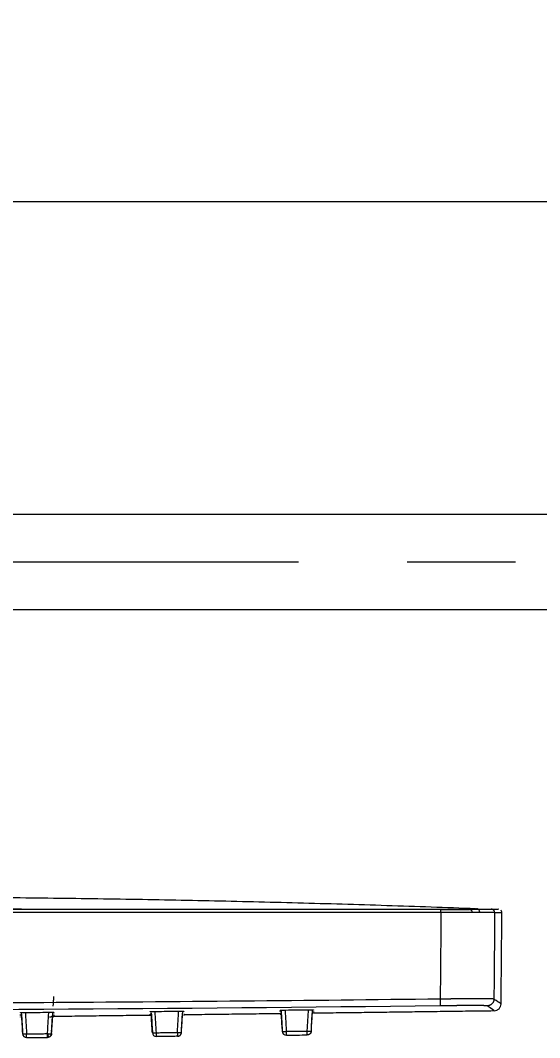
# Model space of a CAD drawing. Extents: x 8896 to 12055, y -91 to 2224.
# Drawn here: x 10543 to 10619, y 1277.9 to 1426.9 of the extents above; entities that cross this region are included whole.
import ezdxf

# ---------------------------------------------------------------- set-up
doc = ezdxf.new("R2010")
doc.units = 0
doc.header["$LTSCALE"] = 10
doc.header["$MEASUREMENT"] = 0
doc.header["$PDMODE"] = 3
doc.header["$PDSIZE"] = -10
doc.linetypes.add('CENTER2', pattern=[28.575, 19.05, -3.175, 3.175, -3.175])
doc.layers.get('0').update_dxf_attribs({"linetype": 'CONTINUOUS'})
doc.layers.get('DEFPOINTS').update_dxf_attribs({"linetype": 'CONTINUOUS'})
doc.layers.add('1', color=7, linetype='CONTINUOUS')
doc.layers.add('Cneter', color=1, linetype='CENTER2', lineweight=13)
doc.styles.add('Daelim Dimension', font='')
doc.styles.get('Daelim Dimension').set_extended_font_data('나눔고딕')
doc.dimstyles.new('DEFAULT', dxfattribs={"dimscale": 2, "dimtxt": 2, "dimasz": 2, "dimexe": 0, "dimexo": 2, "dimgap": 1, "dimtad": 1, "dimdec": 1, "dimzin": 9, "dimdsep": 46, "dimtxsty": 'Daelim Dimension', "dimcen": 0.5, "dimclrd": 5, "dimclre": 5, "dimclrt": 256, "dimadec": 1, "dimazin": 0, "dimtfac": 1, "dimtdec": 1, "dimtix": 1, "dimtmove": 0, "dimatfit": 3, "dimfxl": 1, "dimtolj": 1, "dimtzin": 1, "dimlwd": 9, "dimlwe": 9, "dimarcsym": 0})

# ---------------------------------------------------------------- blocks, each defined once
blk = doc.blocks.new('*D22')
at = {"color": 5, "lineweight": 9, "ltscale": 0.5, "transparency": 16777216}
for p, q in [((10488.45, 1351.57), (10488.45, 1402.34)), ((10834.93, 1306.57), (10834.93, 1402.34)), ((10496.45, 1400.34), (10826.93, 1400.34))]:
    blk.add_line(p, q, dxfattribs=at)
at = {"color": 5, "ltscale": 0.5, "transparency": 16777216}
for points in [[(10496.45, 1401.67), (10496.45, 1399.01), (10488.45, 1400.34)], [(10826.93, 1401.67), (10826.93, 1399.01), (10834.93, 1400.34)]]:
    blk.add_solid(points, dxfattribs=at)
at = {"layer": 'DEFPOINTS', "color": 0, "ltscale": 0.5, "transparency": 16777216}
for p in [(10834.93, 1400.34), (10488.45, 1347.57), (10834.93, 1302.57)]:
    blk.add_point(p, dxfattribs=at)
at = {"color": 7, "ltscale": 0.5, "transparency": 16777216, "insert": (10661.69, 1413.74), "char_height": 20, "attachment_point": 5, "style": 'Daelim Dimension'}
blk.add_mtext('\\A1;346.5', dxfattribs=at)

msp = doc.modelspace()

# ---------------------------------------------------------------- linework, layer by layer
at = {"layer": '1', "color": 7, "linetype": 'Continuous', "lineweight": 18}
for p, q in [((10465.93, 1354.57), (10789.93, 1354.57)), ((10789.93, 1340.57), (10465.93, 1340.57)), ((10612.39, 1296.22), (10613.45, 1296.22)), ((10562.01, 1281.11), (10562, 1281.11))]:
    msp.add_line(p, q, dxfattribs=at)
at = {"layer": '1', "color": 7, "linetype": 'Continuous', "lineweight": 13}
msp.add_line((10604.54, 1296.22), (10488.45, 1296.22), dxfattribs=at)
at = {"layer": '1', "color": 7, "linetype": 'Continuous', "lineweight": 18}
msp.add_arc((10562.91, 1278.67), 0.6, 183.497, 270.5556, dxfattribs=at)
for centre, major_axis, ratio, start_param, end_param in [((10543.91, 1278.51), (0.6, 0), 0.999906, 3.202786, 4.719591), ((10546.98, 1278.54), (-0.6, 0), 0.999996, 2.477759, 3.08051), ((10581.91, 1278.87), (0.6, 0), 0.999927, 3.202897, 4.724482)]:
    msp.add_ellipse(centre, major_axis=major_axis, ratio=ratio, start_param=start_param, end_param=end_param, dxfattribs=at)
at = {"layer": '1', "color": 7, "linetype": 'Continuous', "lineweight": 13}
for centre, major_axis, ratio, start_param, end_param in [((10543.91, 1278.51), (0.004, -0.6), 0.000002, 6.269689, 7.792894), ((10562.91, 1278.67), (0.006, -0.6), 0.000003, 6.270396, 7.79289), ((10581.91, 1278.87), (0.007, -0.6), 0.000003, 6.2713, 7.792885)]:
    msp.add_ellipse(centre, major_axis=major_axis, ratio=ratio, start_param=start_param, end_param=end_param, dxfattribs=at)
at = {"layer": '1', "color": 7, "linetype": 'Continuous', "lineweight": 18}
for points, degree in [([(10609.6, 1296.78), (10557.61, 1298.71), (10505.6, 1298.46)], 2), ([(10372.37, 1296.72), (10488.45, 1296.72), (10604.53, 1296.72)], 2), ([(10611.89, 1296.72), (10613.14, 1296.72), (10612.91, 1296.72)], 2), ([(10612.39, 1296.22), (10612.38, 1295.02), (10612.37, 1293.82), (10612.36, 1292.62)], 3), ([(10613.3, 1296.57), (10613.29, 1296.58)], 1), ([(10613.3, 1296.58), (10613.29, 1296.58)], 1), ([(10613.33, 1282.77), (10613.45, 1296.22)], 1), ([(10604.39, 1282.56), (10527.08, 1281.62), (10449.78, 1281.62), (10372.48, 1282.56)], 3), ([(10547.81, 1282.5), (10547.84, 1282.98), (10547.87, 1283.47), (10547.9, 1283.95)], 3), ([(10547.82, 1282.54), (10547.84, 1282.97), (10547.87, 1283.4), (10547.9, 1283.82)], 3), ([(10612.34, 1281.85), (10612.34, 1281.85), (10611.99, 1282.09), (10611.3, 1282.56)], 3), ([(10543, 1281.53), (10543, 1281.55), (10543, 1281.56), (10543, 1281.58)], 3), ([(10543, 1281.3), (10543, 1281.32), (10543, 1281.33), (10543, 1281.34)], 3), ([(10543, 1281.12), (10543, 1281.13), (10543, 1281.14), (10543, 1281.15)], 3), ([(10543.12, 1281.59), (10543.18, 1280.55), (10543.25, 1279.51), (10543.31, 1278.47)], 3), ([(10543.14, 1281.3), (10543.2, 1280.36), (10543.26, 1279.42), (10543.31, 1278.48)], 3), ([(10543.15, 1281.3), (10543.2, 1280.38), (10543.26, 1279.47), (10543.31, 1278.55)], 3), ([(10543.8, 1281.6), (10544.91, 1281.6), (10546.01, 1281.61), (10547.12, 1281.62)], 3), ([(10547.57, 1278.49), (10547.63, 1279.54), (10547.7, 1280.58), (10547.76, 1281.62)], 3), ([(10547.57, 1278.58), (10547.63, 1279.51), (10547.69, 1280.43), (10547.74, 1281.36)], 3), ([(10547.57, 1278.51), (10547.63, 1279.46), (10547.69, 1280.41), (10547.75, 1281.36)], 3), ([(10547.9, 1281.61), (10547.9, 1281.6), (10547.9, 1281.58), (10547.9, 1281.57)], 3), ([(10547.9, 1281.38), (10547.9, 1281.37), (10547.9, 1281.35), (10547.9, 1281.34)], 3), ([(10547.9, 1281.04), (10562, 1281.22)], 1), ([(10547.9, 1281.19), (10547.9, 1281.18), (10547.9, 1281.17), (10547.9, 1281.17)], 3), ([(10562, 1281.69), (10562, 1281.7), (10562, 1281.72), (10562, 1281.73)], 3), ([(10562, 1281.47), (10562, 1281.48), (10562, 1281.49), (10562, 1281.5)], 3), ([(10562, 1281.3), (10562, 1281.31), (10562, 1281.32), (10562, 1281.33)], 3), ([(10562, 1281.18), (10562, 1281.19), (10562, 1281.19), (10562, 1281.2)], 3), ([(10562, 1281.11), (10562, 1281.11), (10562, 1281.12), (10562, 1281.12)], 3), ([(10562, 1281.09), (10562, 1281.09), (10562, 1281.09), (10562, 1281.09)], 3), ([(10562, 1281.09), (10562, 1281.09), (10562, 1281.09), (10562.01, 1281.09)], 3), ([(10562.31, 1278.63), (10562.13, 1281.53)], 1), ([(10562.14, 1281.54), (10562.2, 1280.58), (10562.26, 1279.62), (10562.31, 1278.67)], 3), ([(10562.15, 1281.47), (10562.2, 1280.56), (10562.26, 1279.65), (10562.31, 1278.74)], 3), ([(10562.17, 1281.3), (10562.22, 1280.49), (10562.26, 1279.67), (10562.31, 1278.86)], 3), ([(10562.31, 1279.03), (10562.18, 1281.3)], 1), ([(10562.8, 1281.75), (10563.91, 1281.76), (10565.01, 1281.77), (10566.12, 1281.78)], 3), ([(10566.57, 1278.7), (10566.64, 1279.71), (10566.7, 1280.72), (10566.76, 1281.73)], 3), ([(10566.57, 1278.66), (10566.63, 1279.68), (10566.69, 1280.71), (10566.76, 1281.73)], 3), ([(10566.57, 1278.77), (10566.63, 1279.63), (10566.68, 1280.49), (10566.73, 1281.35)], 3), ([(10566.57, 1278.89), (10566.62, 1279.67), (10566.67, 1280.45), (10566.72, 1281.23)], 3), ([(10566.57, 1279.06), (10566.62, 1279.78), (10566.66, 1280.51), (10566.71, 1281.23)], 3), ([(10566.9, 1281.78), (10566.9, 1281.77), (10566.9, 1281.75), (10566.9, 1281.74)], 3), ([(10566.9, 1281.56), (10566.9, 1281.54), (10566.9, 1281.53), (10566.9, 1281.52)], 3), ([(10566.9, 1281.28), (10581, 1281.46)], 1), ([(10566.9, 1281.38), (10566.9, 1281.37), (10566.9, 1281.36), (10566.9, 1281.35)], 3), ([(10566.9, 1281.25), (10566.9, 1281.25), (10566.9, 1281.24), (10566.9, 1281.24)], 3), ([(10566.9, 1281.18), (10566.9, 1281.17), (10566.9, 1281.17), (10566.9, 1281.17)], 3), ([(10566.9, 1281.15), (10566.9, 1281.15), (10566.9, 1281.15), (10566.9, 1281.15)], 3), ([(10581, 1281.89), (10581, 1281.9), (10581, 1281.92), (10581, 1281.93)], 3), ([(10581, 1281.69), (10581, 1281.7), (10581, 1281.71), (10581, 1281.72)], 3), ([(10581, 1281.53), (10581, 1281.54), (10581, 1281.54), (10581, 1281.55)], 3), ([(10581, 1281.42), (10581, 1281.42), (10581, 1281.43), (10581, 1281.43)], 3), ([(10581, 1281.35), (10581, 1281.35), (10581, 1281.36), (10581, 1281.36)], 3), ([(10581, 1281.33), (10581, 1281.33), (10581, 1281.33), (10581, 1281.33)], 3), ([(10581.12, 1281.91), (10581.18, 1280.89), (10581.25, 1279.86), (10581.31, 1278.83)], 3), ([(10581.14, 1281.78), (10581.2, 1280.85), (10581.26, 1279.91), (10581.31, 1278.98)], 3), ([(10581.14, 1281.78), (10581.2, 1280.82), (10581.26, 1279.87), (10581.31, 1278.91)], 3), ([(10581.16, 1281.55), (10581.21, 1280.73), (10581.26, 1279.91), (10581.31, 1279.09)], 3), ([(10581.31, 1279.25), (10581.17, 1281.55)], 1), ([(10581.8, 1281.95), (10582.91, 1281.96), (10584.01, 1281.98), (10585.12, 1281.99)], 3), ([(10585.57, 1278.87), (10585.63, 1279.9), (10585.7, 1280.94), (10585.76, 1281.97)], 3), ([(10585.57, 1278.96), (10585.63, 1279.92), (10585.69, 1280.88), (10585.75, 1281.84)], 3), ([(10585.57, 1279.29), (10585.62, 1280.06), (10585.67, 1280.84), (10585.72, 1281.61)], 3), ([(10585.57, 1279.02), (10585.63, 1279.88), (10585.68, 1280.73), (10585.73, 1281.59)], 3), ([(10585.57, 1279.13), (10585.62, 1279.95), (10585.67, 1280.77), (10585.72, 1281.59)], 3), ([(10585.9, 1281.99), (10585.9, 1281.98), (10585.9, 1281.96), (10585.9, 1281.95)], 3), ([(10585.9, 1281.52), (10612.23, 1281.86)], 1), ([(10585.9, 1281.78), (10585.9, 1281.77), (10585.9, 1281.76), (10585.9, 1281.75)], 3), ([(10585.9, 1281.62), (10585.9, 1281.61), (10585.9, 1281.6), (10585.9, 1281.6)], 3), ([(10585.9, 1281.5), (10585.9, 1281.5), (10585.9, 1281.49), (10585.9, 1281.49)], 3), ([(10585.9, 1281.43), (10585.9, 1281.43), (10585.9, 1281.43), (10585.9, 1281.42)], 3), ([(10585.9, 1281.4), (10585.9, 1281.4), (10585.9, 1281.4), (10585.9, 1281.4)], 3), ([(10543, 1281), (10543, 1281), (10543, 1281.01), (10543, 1281.02)], 3), ([(10543, 1280.92), (10543, 1280.93), (10543, 1280.93), (10543, 1280.93)], 3), ([(10543, 1280.9), (10543, 1280.9), (10543, 1280.9), (10543, 1280.9)], 3), ([(10543.17, 1281.01), (10543.22, 1280.24), (10543.27, 1279.46), (10543.31, 1278.68)], 3), ([(10543.18, 1281.01), (10543.23, 1280.29), (10543.27, 1279.58), (10543.31, 1278.86)], 3), ([(10547.57, 1278.88), (10547.62, 1279.61), (10547.66, 1280.33), (10547.71, 1281.06)], 3), ([(10547.57, 1278.7), (10547.62, 1279.49), (10547.67, 1280.27), (10547.72, 1281.06)], 3), ([(10547.9, 1281.06), (10547.9, 1281.05), (10547.9, 1281.05), (10547.9, 1281.04)], 3), ([(10547.9, 1280.98), (10547.9, 1280.97), (10547.9, 1280.97), (10547.9, 1280.97)], 3), ([(10547.9, 1280.95), (10547.9, 1280.95), (10547.9, 1280.95), (10547.9, 1280.95)], 3), ([(10565.98, 1278.1), (10562.91, 1278.07)], 1), ([(10581.92, 1278.27), (10582.94, 1278.28), (10583.96, 1278.29), (10584.98, 1278.31)], 3), ([(10543.91, 1277.91), (10544.93, 1277.92), (10545.95, 1277.92), (10546.98, 1277.93)], 3), ([(10543.92, 1277.92), (10544.49, 1277.92), (10545.06, 1277.93), (10545.63, 1277.93)], 3)]:
    msp.add_open_spline(points, degree=degree, dxfattribs=at)
for points, degree, knots in [([(10433.74, 1296.77), (10433.77, 1296.77), (10434.26, 1296.77), (10435.2, 1296.77), (10436.58, 1296.77), (10437.95, 1296.77), (10439.33, 1296.77), (10440.71, 1296.77), (10442.09, 1296.78), (10443.47, 1296.78), (10444.85, 1296.78), (10446.24, 1296.78), (10447.62, 1296.78), (10449.01, 1296.78), (10450.4, 1296.78), (10451.79, 1296.78), (10453.18, 1296.78), (10454.57, 1296.78), (10455.97, 1296.78), (10457.37, 1296.78), (10458.76, 1296.79), (10460.16, 1296.79), (10461.56, 1296.79), (10462.96, 1296.79), (10464.37, 1296.79), (10465.77, 1296.79), (10467.18, 1296.79), (10468.59, 1296.79), (10470, 1296.79), (10471.41, 1296.79), (10472.82, 1296.79), (10474.23, 1296.79), (10475.65, 1296.79), (10477.06, 1296.79), (10478.48, 1296.79), (10479.9, 1296.79), (10481.32, 1296.79), (10482.75, 1296.79), (10484.17, 1296.79), (10485.59, 1296.79), (10487.02, 1296.79), (10488.85, 1296.79), (10491.09, 1296.79), (10493.72, 1296.79), (10496.35, 1296.79), (10498.97, 1296.79), (10501.59, 1296.79), (10504.2, 1296.79), (10506.81, 1296.79), (10509.42, 1296.79), (10512.01, 1296.79), (10514.61, 1296.79), (10517.2, 1296.79), (10519.78, 1296.78), (10522.36, 1296.78), (10524.93, 1296.78), (10527.5, 1296.78), (10530.06, 1296.78), (10532.62, 1296.78), (10535.17, 1296.78), (10537.72, 1296.77), (10540.26, 1296.77), (10542.08, 1296.77), (10543.04, 1296.77), (10543.16, 1296.77)], 3, [0, 0, 0, 0, 0.000811, 0.013356, 0.025915, 0.038487, 0.051072, 0.063671, 0.076283, 0.088908, 0.101547, 0.114199, 0.126865, 0.139544, 0.152237, 0.164943, 0.177662, 0.190395, 0.203141, 0.2159, 0.228673, 0.24146, 0.254259, 0.267072, 0.279899, 0.292739, 0.305592, 0.318459, 0.331339, 0.344232, 0.357139, 0.37006, 0.382993, 0.395941, 0.408901, 0.421875, 0.434862, 0.447863, 0.460877, 0.473905, 0.486946, 0.5, 0.524115, 0.548185, 0.572208, 0.596186, 0.620117, 0.644003, 0.667843, 0.691637, 0.715385, 0.739087, 0.762743, 0.786353, 0.809917, 0.833436, 0.856908, 0.880334, 0.903715, 0.92705, 0.950339, 0.973581, 0.996778, 1, 1, 1, 1]), ([(10604.53, 1296.72), (10605.26, 1296.72), (10605.96, 1296.72), (10606.66, 1296.72), (10608, 1296.72), (10609.19, 1296.72), (10610.2, 1296.72), (10611.01, 1296.72), (10611.62, 1296.72), (10611.88, 1296.72), (10611.89, 1296.72)], 2, [0, 0, 0, 0.125, 0.125, 0.25, 0.375, 0.5, 0.625, 0.75, 0.892857, 1, 1, 1]), ([(10604.62, 1296.69), (10604.63, 1296.69), (10604.65, 1296.69), (10604.68, 1296.69), (10604.72, 1296.69), (10604.75, 1296.69), (10604.78, 1296.69), (10604.81, 1296.69), (10604.85, 1296.69), (10604.88, 1296.69), (10604.91, 1296.69), (10604.94, 1296.69), (10604.98, 1296.69), (10605.01, 1296.69), (10605.04, 1296.69), (10605.07, 1296.69), (10605.11, 1296.69), (10605.14, 1296.69), (10605.17, 1296.69), (10605.2, 1296.69), (10605.24, 1296.69), (10605.27, 1296.69), (10605.3, 1296.69), (10605.33, 1296.69), (10605.37, 1296.69), (10605.45, 1296.69), (10605.59, 1296.69), (10605.78, 1296.69), (10605.96, 1296.69), (10606.21, 1296.69), (10606.5, 1296.69), (10606.84, 1296.69), (10607.16, 1296.69), (10607.45, 1296.69), (10607.71, 1296.69), (10607.95, 1296.69), (10608.15, 1296.69), (10608.29, 1296.69), (10608.39, 1296.69), (10608.45, 1296.69), (10608.51, 1296.69), (10608.54, 1296.69), (10608.56, 1296.69), (10608.58, 1296.69), (10608.59, 1296.69), (10608.6, 1296.69), (10608.61, 1296.69), (10608.61, 1296.69), (10608.62, 1296.69), (10608.63, 1296.69), (10608.63, 1296.69), (10608.64, 1296.69), (10608.64, 1296.69), (10608.64, 1296.69), (10608.64, 1296.69), (10608.64, 1296.69)], 3, [0, 0, 0, 0, 0.005179, 0.010359, 0.015539, 0.02072, 0.025902, 0.031086, 0.036272, 0.04146, 0.046651, 0.051846, 0.057043, 0.062244, 0.06745, 0.07266, 0.077874, 0.083094, 0.088319, 0.093551, 0.098788, 0.104032, 0.109282, 0.11454, 0.119806, 0.125079, 0.156309, 0.187529, 0.21881, 0.25022, 0.312836, 0.37524, 0.437908, 0.499996, 0.562062, 0.624741, 0.687116, 0.749742, 0.781133, 0.812407, 0.843633, 0.87488, 0.884607, 0.89431, 0.903989, 0.913648, 0.923288, 0.932911, 0.942521, 0.952118, 0.961705, 0.971285, 0.980859, 0.99043, 1, 1, 1, 1]), ([(10608.64, 1296.69), (10608.65, 1296.69), (10608.67, 1296.69), (10608.69, 1296.69), (10608.71, 1296.7), (10608.74, 1296.7), (10608.76, 1296.7), (10608.78, 1296.7), (10608.81, 1296.7), (10608.83, 1296.71), (10608.85, 1296.71), (10608.87, 1296.71), (10608.89, 1296.71), (10608.91, 1296.72), (10608.94, 1296.72), (10608.96, 1296.72), (10608.98, 1296.72), (10609, 1296.72), (10609.02, 1296.73), (10609.04, 1296.73), (10609.06, 1296.73), (10609.07, 1296.73), (10609.09, 1296.73), (10609.11, 1296.73), (10609.13, 1296.74), (10609.15, 1296.74), (10609.17, 1296.74), (10609.18, 1296.74), (10609.2, 1296.74), (10609.22, 1296.74), (10609.23, 1296.75), (10609.25, 1296.75), (10609.27, 1296.75), (10609.28, 1296.75), (10609.3, 1296.75), (10609.31, 1296.75), (10609.33, 1296.76), (10609.34, 1296.76), (10609.36, 1296.76), (10609.37, 1296.76), (10609.39, 1296.76), (10609.4, 1296.76), (10609.41, 1296.76), (10609.43, 1296.76), (10609.44, 1296.77), (10609.45, 1296.77), (10609.47, 1296.77), (10609.48, 1296.77), (10609.49, 1296.77), (10609.5, 1296.77), (10609.51, 1296.77), (10609.52, 1296.77), (10609.53, 1296.77), (10609.54, 1296.78), (10609.55, 1296.78), (10609.56, 1296.78), (10609.57, 1296.78), (10609.58, 1296.78), (10609.59, 1296.78), (10609.6, 1296.78), (10609.61, 1296.78), (10609.61, 1296.78), (10609.62, 1296.78), (10609.63, 1296.78), (10609.64, 1296.78), (10609.64, 1296.79), (10609.65, 1296.79), (10609.66, 1296.79), (10609.66, 1296.79), (10609.67, 1296.79), (10609.67, 1296.79), (10609.68, 1296.79), (10609.68, 1296.79), (10609.69, 1296.79), (10609.69, 1296.79), (10609.69, 1296.79), (10609.7, 1296.79), (10609.7, 1296.79), (10609.7, 1296.79), (10609.71, 1296.79), (10609.71, 1296.79), (10609.71, 1296.79), (10609.71, 1296.79), (10609.71, 1296.79), (10609.71, 1296.79), (10609.71, 1296.79), (10609.71, 1296.79), (10609.71, 1296.79)], 3, [0, 0, 0, 0, 0.011239, 0.022492, 0.033756, 0.045034, 0.056323, 0.067626, 0.078941, 0.090269, 0.101609, 0.112962, 0.124328, 0.135706, 0.147097, 0.158501, 0.169917, 0.181346, 0.192787, 0.204241, 0.215708, 0.227187, 0.238679, 0.250183, 0.2617, 0.27323, 0.284772, 0.296327, 0.307895, 0.319475, 0.331068, 0.342674, 0.354292, 0.365922, 0.377566, 0.389222, 0.40089, 0.412571, 0.424265, 0.435972, 0.447691, 0.459423, 0.471167, 0.482924, 0.494693, 0.506476, 0.51827, 0.530078, 0.541898, 0.553731, 0.565576, 0.577434, 0.589304, 0.601188, 0.613083, 0.624992, 0.636913, 0.648847, 0.660793, 0.672752, 0.684723, 0.696708, 0.708704, 0.720714, 0.732736, 0.744771, 0.756818, 0.768878, 0.780951, 0.793036, 0.805134, 0.817244, 0.829367, 0.841503, 0.853651, 0.865812, 0.877986, 0.890172, 0.902371, 0.914582, 0.926806, 0.939043, 0.951292, 0.963554, 0.975829, 0.988116, 1, 1, 1, 1]), ([(10610.2, 1296.28), (10610.2, 1296.31), (10610.2, 1296.38), (10610.16, 1296.5), (10610.07, 1296.65), (10609.93, 1296.74), (10609.81, 1296.79), (10609.74, 1296.79), (10609.71, 1296.79)], 3, [0, 0, 0, 0, 0.125655, 0.250809, 0.499985, 0.749159, 0.874316, 1, 1, 1, 1]), ([(10613.45, 1296.22), (10613.45, 1296.29), (10613.43, 1296.38), (10613.37, 1296.5), (10613.32, 1296.55), (10613.3, 1296.58)], 3, [0, 0, 0, 0, 0.482831, 0.739156, 1, 1, 1, 1]), ([(10611.3, 1282.56), (10611.3, 1282.56), (10611.29, 1282.56), (10611.29, 1282.56), (10611.29, 1282.56), (10611.29, 1282.56), (10611.29, 1282.56), (10611.29, 1282.56), (10611.29, 1282.56), (10611.28, 1282.56), (10611.28, 1282.57), (10611.28, 1282.57), (10611.27, 1282.57), (10611.27, 1282.57), (10611.27, 1282.57), (10611.26, 1282.57), (10611.26, 1282.57), (10611.26, 1282.57), (10611.25, 1282.57), (10611.25, 1282.57), (10611.24, 1282.57), (10611.24, 1282.57), (10611.23, 1282.57), (10611.23, 1282.57), (10611.22, 1282.57), (10611.22, 1282.57), (10611.21, 1282.57), (10611.2, 1282.57), (10611.2, 1282.57), (10611.19, 1282.57), (10611.18, 1282.57), (10611.18, 1282.57), (10611.17, 1282.57), (10611.16, 1282.58), (10611.15, 1282.58), (10611.15, 1282.58), (10611.14, 1282.58), (10611.13, 1282.58), (10611.12, 1282.58), (10611.11, 1282.58), (10611.1, 1282.58), (10611.09, 1282.58), (10611.08, 1282.58), (10611.07, 1282.58), (10611.06, 1282.58), (10611.05, 1282.58), (10611.04, 1282.58), (10611.03, 1282.58), (10611.02, 1282.58), (10611.01, 1282.58), (10611, 1282.58), (10610.99, 1282.58), (10610.98, 1282.58), (10610.96, 1282.58), (10610.95, 1282.58), (10610.94, 1282.58), (10610.93, 1282.58), (10610.92, 1282.58), (10610.9, 1282.58), (10610.89, 1282.58), (10610.88, 1282.58), (10610.86, 1282.58), (10610.85, 1282.58), (10610.83, 1282.58), (10610.82, 1282.59), (10610.81, 1282.59), (10610.79, 1282.59), (10610.71, 1282.59), (10610.55, 1282.59), (10610.28, 1282.59), (10609.97, 1282.59), (10609.62, 1282.6), (10609.21, 1282.6), (10608.72, 1282.6), (10608.16, 1282.59), (10607.56, 1282.59), (10607.11, 1282.59), (10606.84, 1282.59), (10606.76, 1282.58), (10606.68, 1282.58), (10606.6, 1282.58), (10606.52, 1282.58), (10606.44, 1282.58), (10606.36, 1282.58), (10606.28, 1282.58), (10606.2, 1282.58), (10606.12, 1282.58), (10606.04, 1282.58), (10605.96, 1282.58), (10605.88, 1282.58), (10605.8, 1282.58), (10605.72, 1282.58), (10605.63, 1282.57), (10605.55, 1282.57), (10605.47, 1282.57), (10605.39, 1282.57), (10605.31, 1282.57), (10605.22, 1282.57), (10605.14, 1282.57), (10605.06, 1282.57), (10604.97, 1282.57), (10604.89, 1282.57), (10604.81, 1282.57), (10604.72, 1282.56), (10604.64, 1282.56), (10604.56, 1282.56), (10604.47, 1282.56), (10604.42, 1282.56), (10604.39, 1282.56)], 3, [0, 0, 0, 0, 0.003684, 0.007364, 0.01104, 0.014713, 0.018382, 0.022049, 0.025712, 0.029372, 0.033029, 0.036684, 0.040336, 0.043985, 0.047632, 0.051276, 0.054918, 0.058558, 0.062196, 0.065833, 0.069467, 0.0731, 0.076731, 0.080361, 0.08399, 0.087617, 0.091243, 0.094869, 0.098493, 0.102117, 0.10574, 0.109363, 0.112985, 0.116608, 0.12023, 0.123851, 0.127474, 0.131096, 0.134718, 0.138342, 0.141965, 0.145589, 0.149215, 0.152841, 0.156468, 0.160096, 0.163725, 0.167356, 0.170988, 0.174622, 0.178258, 0.181896, 0.185535, 0.189177, 0.19282, 0.196466, 0.200115, 0.203766, 0.207419, 0.211075, 0.214735, 0.218397, 0.222062, 0.225731, 0.229402, 0.233078, 0.236756, 0.240439, 0.29269, 0.344439, 0.39602, 0.447769, 0.50002, 0.565219, 0.629773, 0.694335, 0.759562, 0.767396, 0.775215, 0.783019, 0.790809, 0.798586, 0.806352, 0.814107, 0.821853, 0.829591, 0.837322, 0.845046, 0.852766, 0.860482, 0.868195, 0.875907, 0.883618, 0.89133, 0.899044, 0.90676, 0.914481, 0.922207, 0.92994, 0.93768, 0.945428, 0.953186, 0.960955, 0.968736, 0.97653, 0.984338, 0.992161, 1, 1, 1, 1]), ([(10613.33, 1282.85), (10613.33, 1282.85), (10613.21, 1282.93), (10612.75, 1283.24), (10612.28, 1283.55)], 3, [0, 0, 0, 0, 0.334886, 1, 1, 1, 1]), ([(10612.33, 1281.85), (10612.46, 1281.86), (10612.65, 1281.89), (10612.88, 1282.01), (10613.04, 1282.14), (10613.17, 1282.3), (10613.29, 1282.54), (10613.33, 1282.73), (10613.33, 1282.86)], 3, [0, 0, 0, 0, 0.239156, 0.367971, 0.499579, 0.631249, 0.760241, 1, 1, 1, 1]), ([(10543, 1281.58), (10543, 1281.58), (10543, 1281.58), (10543.02, 1281.58), (10543.02, 1281.58), (10543.03, 1281.58), (10543.04, 1281.58), (10543.05, 1281.58), (10543.05, 1281.58), (10543.08, 1281.58), (10543.1, 1281.59), (10543.14, 1281.59), (10543.15, 1281.59), (10543.16, 1281.59), (10543.17, 1281.59), (10543.19, 1281.59), (10543.21, 1281.59), (10543.27, 1281.59), (10543.31, 1281.59), (10543.36, 1281.59), (10543.38, 1281.59), (10543.4, 1281.59), (10543.43, 1281.59), (10543.49, 1281.59), (10543.54, 1281.59), (10543.59, 1281.59), (10543.62, 1281.59), (10543.7, 1281.6), (10543.75, 1281.6), (10543.8, 1281.6)], 3, [0, 0, 0, 0, 0.125, 0.125, 0.1875, 0.1875, 0.21875, 0.21875, 0.25, 0.25, 0.375, 0.375, 0.40625, 0.40625, 0.4375, 0.4375, 0.5, 0.5, 0.625, 0.625, 0.65625, 0.65625, 0.6875, 0.75, 0.8125, 0.8125, 0.875, 0.875, 1, 1, 1, 1]), ([(10547.12, 1281.62), (10547.17, 1281.62), (10547.22, 1281.62), (10547.29, 1281.62), (10547.32, 1281.62), (10547.37, 1281.62), (10547.39, 1281.62), (10547.46, 1281.62), (10547.51, 1281.62), (10547.57, 1281.62), (10547.59, 1281.62), (10547.63, 1281.62), (10547.65, 1281.62), (10547.7, 1281.62), (10547.74, 1281.62), (10547.78, 1281.62), (10547.79, 1281.62), (10547.82, 1281.62), (10547.83, 1281.62), (10547.86, 1281.62), (10547.87, 1281.62), (10547.89, 1281.62), (10547.9, 1281.62), (10547.9, 1281.61)], 3, [0, 0, 0, 0, 0.125, 0.125, 0.1875, 0.1875, 0.25, 0.25, 0.375, 0.375, 0.4375, 0.4375, 0.5, 0.5, 0.625, 0.625, 0.6875, 0.6875, 0.75, 0.75, 0.875, 0.875, 1, 1, 1, 1]), ([(10562, 1281.73), (10562, 1281.73), (10562, 1281.73), (10562.02, 1281.74), (10562.02, 1281.74), (10562.03, 1281.74), (10562.04, 1281.74), (10562.05, 1281.74), (10562.05, 1281.74), (10562.08, 1281.74), (10562.1, 1281.74), (10562.14, 1281.74), (10562.15, 1281.74), (10562.16, 1281.74), (10562.17, 1281.74), (10562.19, 1281.74), (10562.21, 1281.74), (10562.27, 1281.74), (10562.31, 1281.74), (10562.36, 1281.75), (10562.38, 1281.75), (10562.4, 1281.75), (10562.43, 1281.75), (10562.49, 1281.75), (10562.54, 1281.75), (10562.59, 1281.75), (10562.62, 1281.75), (10562.7, 1281.75), (10562.75, 1281.75), (10562.8, 1281.75)], 3, [0, 0, 0, 0, 0.125, 0.125, 0.1875, 0.1875, 0.21875, 0.21875, 0.25, 0.25, 0.375, 0.375, 0.40625, 0.40625, 0.4375, 0.4375, 0.5, 0.5, 0.625, 0.625, 0.65625, 0.65625, 0.6875, 0.75, 0.8125, 0.8125, 0.875, 0.875, 1, 1, 1, 1]), ([(10566.12, 1281.78), (10566.17, 1281.78), (10566.22, 1281.78), (10566.29, 1281.78), (10566.32, 1281.78), (10566.37, 1281.78), (10566.39, 1281.78), (10566.46, 1281.78), (10566.51, 1281.78), (10566.57, 1281.78), (10566.59, 1281.78), (10566.63, 1281.78), (10566.65, 1281.78), (10566.7, 1281.78), (10566.74, 1281.78), (10566.78, 1281.78), (10566.79, 1281.78), (10566.82, 1281.78), (10566.83, 1281.78), (10566.86, 1281.78), (10566.87, 1281.78), (10566.89, 1281.78), (10566.9, 1281.78), (10566.9, 1281.78)], 3, [0, 0, 0, 0, 0.125, 0.125, 0.1875, 0.1875, 0.25, 0.25, 0.375, 0.375, 0.4375, 0.4375, 0.5, 0.5, 0.625, 0.625, 0.6875, 0.6875, 0.75, 0.75, 0.875, 0.875, 1, 1, 1, 1]), ([(10581, 1281.93), (10581, 1281.93), (10581, 1281.93), (10581.02, 1281.93), (10581.02, 1281.93), (10581.03, 1281.93), (10581.04, 1281.93), (10581.05, 1281.94), (10581.05, 1281.94), (10581.08, 1281.94), (10581.1, 1281.94), (10581.14, 1281.94), (10581.15, 1281.94), (10581.16, 1281.94), (10581.17, 1281.94), (10581.19, 1281.94), (10581.21, 1281.94), (10581.27, 1281.94), (10581.31, 1281.94), (10581.36, 1281.94), (10581.38, 1281.94), (10581.4, 1281.94), (10581.43, 1281.94), (10581.49, 1281.95), (10581.54, 1281.95), (10581.59, 1281.95), (10581.62, 1281.95), (10581.7, 1281.95), (10581.75, 1281.95), (10581.8, 1281.95)], 3, [0, 0, 0, 0, 0.125, 0.125, 0.1875, 0.1875, 0.21875, 0.21875, 0.25, 0.25, 0.375, 0.375, 0.40625, 0.40625, 0.4375, 0.4375, 0.5, 0.5, 0.625, 0.625, 0.65625, 0.65625, 0.6875, 0.75, 0.8125, 0.8125, 0.875, 0.875, 1, 1, 1, 1]), ([(10581, 1281.43), (10581, 1281.43), (10581, 1281.43), (10581.02, 1281.43), (10581.02, 1281.43), (10581.03, 1281.43), (10581.04, 1281.44), (10581.05, 1281.44), (10581.05, 1281.44), (10581.08, 1281.44), (10581.1, 1281.44), (10581.14, 1281.44), (10581.15, 1281.44), (10581.16, 1281.44), (10581.16, 1281.44), (10581.17, 1281.44)], 3, [0, 0, 0, 0, 0.291896, 0.291896, 0.437844, 0.437844, 0.510818, 0.510818, 0.583792, 0.583792, 0.875688, 0.875688, 0.948662, 0.948662, 1, 1, 1, 1]), ([(10581, 1281.36), (10581, 1281.36), (10581, 1281.36), (10581.02, 1281.36), (10581.02, 1281.36), (10581.04, 1281.36), (10581.05, 1281.36), (10581.08, 1281.36), (10581.1, 1281.36), (10581.14, 1281.36), (10581.15, 1281.36), (10581.16, 1281.36), (10581.17, 1281.36), (10581.17, 1281.36)], 3, [0, 0, 0, 0, 0.288809, 0.288809, 0.433214, 0.433214, 0.577618, 0.577618, 0.866427, 0.866427, 0.938629, 0.938629, 1, 1, 1, 1]), ([(10581, 1281.33), (10581, 1281.33), (10581, 1281.33), (10581.02, 1281.33), (10581.03, 1281.33), (10581.04, 1281.33), (10581.05, 1281.33), (10581.08, 1281.33), (10581.1, 1281.33), (10581.14, 1281.33), (10581.15, 1281.33), (10581.16, 1281.33), (10581.17, 1281.34), (10581.18, 1281.34)], 3, [0, 0, 0, 0, 0.287542, 0.287542, 0.431314, 0.431314, 0.575085, 0.575085, 0.862627, 0.862627, 0.934513, 0.934513, 1, 1, 1, 1]), ([(10585.12, 1281.99), (10585.17, 1281.99), (10585.22, 1281.99), (10585.29, 1281.99), (10585.32, 1281.99), (10585.37, 1281.99), (10585.39, 1281.99), (10585.46, 1281.99), (10585.51, 1281.99), (10585.57, 1281.99), (10585.59, 1281.99), (10585.63, 1281.99), (10585.65, 1281.99), (10585.7, 1281.99), (10585.74, 1281.99), (10585.78, 1281.99), (10585.79, 1281.99), (10585.82, 1281.99), (10585.83, 1281.99), (10585.86, 1281.99), (10585.87, 1281.99), (10585.89, 1281.99), (10585.9, 1281.99), (10585.9, 1281.99)], 3, [0, 0, 0, 0, 0.125, 0.125, 0.1875, 0.1875, 0.25, 0.25, 0.375, 0.375, 0.4375, 0.4375, 0.5, 0.5, 0.625, 0.625, 0.6875, 0.6875, 0.75, 0.75, 0.875, 0.875, 1, 1, 1, 1]), ([(10543, 1280.9), (10543, 1280.9), (10543, 1280.9), (10543.01, 1280.9), (10543.01, 1280.9), (10543.01, 1280.9)], 3, [0, 0, 0, 0, 0.989501, 0.989501, 1, 1, 1, 1]), ([(10547.28, 1280.97), (10547.3, 1280.97), (10547.32, 1280.97), (10547.36, 1280.97), (10547.39, 1280.97), (10547.46, 1280.97), (10547.5, 1280.97), (10547.57, 1280.98), (10547.59, 1280.98), (10547.63, 1280.98), (10547.65, 1280.98), (10547.7, 1280.98), (10547.74, 1280.98), (10547.78, 1280.98), (10547.79, 1280.98), (10547.82, 1280.98), (10547.84, 1280.98), (10547.86, 1280.98), (10547.87, 1280.98), (10547.87, 1280.98), (10547.88, 1280.98), (10547.88, 1280.98), (10547.89, 1280.98), (10547.9, 1280.98), (10547.9, 1280.98)], 3, [0, 0, 0, 0, 0.053409, 0.053409, 0.126224, 0.126224, 0.271853, 0.271853, 0.344668, 0.344668, 0.417483, 0.417483, 0.563112, 0.563112, 0.635927, 0.635927, 0.708741, 0.781556, 0.781556, 0.817963, 0.817963, 0.854371, 0.854371, 1, 1, 1, 1])]:
    msp.add_open_spline(points, degree=degree, knots=knots, dxfattribs=at)
at = {"layer": '1', "color": 7, "linetype": 'Continuous', "lineweight": 13}
for points, degree in [([(10604.54, 1296.22), (10604.5, 1292), (10604.46, 1287.77), (10604.43, 1283.55)], 3), ([(10612.36, 1292.62), (10612.33, 1289.6), (10612.31, 1286.57), (10612.28, 1283.55)], 3), ([(10543.72, 1281.6), (10543.91, 1278.47)], 1), ([(10546.97, 1278.49), (10547.16, 1281.62)], 1), ([(10562.91, 1278.63), (10562.85, 1279.67), (10562.78, 1280.71), (10562.72, 1281.75)], 3), ([(10565.97, 1278.66), (10566.16, 1281.76)], 1), ([(10581.72, 1281.95), (10581.91, 1278.83)], 1), ([(10584.97, 1278.87), (10585.16, 1281.97)], 1), ([(10543.91, 1278.47), (10546.97, 1278.49)], 1), ([(10562.91, 1278.63), (10565.97, 1278.66)], 1), ([(10581.91, 1278.83), (10584.97, 1278.87)], 1)]:
    msp.add_open_spline(points, degree=degree, dxfattribs=at)
msp.add_rational_spline([(10604.54, 1296.22), (10604.54, 1296.22), (10604.54, 1296.22), (10604.54, 1296.72), (10604.53, 1296.72)], [0.981897110638, 0.983654313304, 0.985433449668, 0.697401384603, 0.984246480575], degree=2, knots=[0, 0, 0, 0.006139, 0.006139, 1, 1, 1], dxfattribs=at)
for points, knots in [([(10612.39, 1296.22), (10612.39, 1296.22), (10612.39, 1296.22), (10612.39, 1296.22), (10612.39, 1296.22), (10612.39, 1296.22), (10612.38, 1296.22), (10612.38, 1296.22), (10612.38, 1296.22), (10612.38, 1296.22), (10612.37, 1296.22), (10612.37, 1296.22), (10612.37, 1296.22), (10612.36, 1296.22), (10612.36, 1296.22), (10612.36, 1296.22), (10612.35, 1296.22), (10612.35, 1296.22), (10612.34, 1296.22), (10612.34, 1296.22), (10612.33, 1296.22), (10612.33, 1296.22), (10612.32, 1296.22), (10612.32, 1296.22), (10612.31, 1296.22), (10612.3, 1296.22), (10612.3, 1296.22), (10612.29, 1296.22), (10612.28, 1296.22), (10612.28, 1296.22), (10612.27, 1296.22), (10612.26, 1296.22), (10612.25, 1296.22), (10612.25, 1296.22), (10612.24, 1296.22), (10612.23, 1296.22), (10612.22, 1296.22), (10612.21, 1296.22), (10612.2, 1296.22), (10612.19, 1296.22), (10612.18, 1296.22), (10612.17, 1296.22), (10612.16, 1296.22), (10612.15, 1296.22), (10612.14, 1296.22), (10612.13, 1296.22), (10612.12, 1296.22), (10612.11, 1296.22), (10612.1, 1296.22), (10612.09, 1296.22), (10612.08, 1296.22), (10612.06, 1296.22), (10612.05, 1296.22), (10612.04, 1296.22), (10612.03, 1296.22), (10612.01, 1296.22), (10612, 1296.22), (10611.99, 1296.22), (10611.97, 1296.22), (10611.96, 1296.22), (10611.95, 1296.22), (10611.93, 1296.22), (10611.92, 1296.22), (10611.9, 1296.22), (10611.89, 1296.22), (10611.88, 1296.22), (10611.86, 1296.22), (10611.85, 1296.22), (10611.83, 1296.22), (10611.81, 1296.22), (10611.8, 1296.22), (10611.78, 1296.22), (10611.77, 1296.22), (10611.75, 1296.22), (10611.73, 1296.22), (10611.72, 1296.22), (10611.7, 1296.22), (10611.68, 1296.22), (10611.66, 1296.22), (10611.65, 1296.22), (10611.63, 1296.22), (10611.61, 1296.22), (10611.59, 1296.22), (10611.58, 1296.22), (10611.56, 1296.22), (10611.54, 1296.22), (10611.52, 1296.22), (10611.5, 1296.22), (10611.48, 1296.22), (10611.46, 1296.22), (10611.44, 1296.22), (10611.42, 1296.22), (10611.4, 1296.22), (10611.38, 1296.22), (10611.36, 1296.22), (10611.34, 1296.22), (10611.32, 1296.22), (10611.3, 1296.22), (10611.28, 1296.22), (10611.26, 1296.22), (10611.24, 1296.22), (10611.21, 1296.22), (10611.19, 1296.22), (10611.17, 1296.22), (10611.15, 1296.22), (10611.13, 1296.22), (10611.1, 1296.22), (10611.08, 1296.22), (10611.06, 1296.22), (10611.04, 1296.22), (10611.01, 1296.22), (10610.99, 1296.22), (10610.97, 1296.22), (10610.94, 1296.22), (10610.92, 1296.22), (10610.89, 1296.22), (10610.87, 1296.22), (10610.85, 1296.22), (10610.82, 1296.22), (10610.8, 1296.22), (10610.77, 1296.22), (10610.75, 1296.22), (10610.72, 1296.22), (10610.7, 1296.22), (10610.67, 1296.22), (10610.65, 1296.22), (10610.62, 1296.22), (10610.59, 1296.22), (10610.57, 1296.22), (10610.54, 1296.22), (10610.52, 1296.22), (10610.49, 1296.22), (10610.46, 1296.22), (10610.44, 1296.22), (10610.41, 1296.22), (10610.38, 1296.22), (10610.36, 1296.22), (10610.33, 1296.22), (10610.3, 1296.22), (10610.27, 1296.22), (10610.25, 1296.22), (10610.22, 1296.22), (10610.19, 1296.22), (10610.16, 1296.22), (10610.13, 1296.22), (10610.11, 1296.22), (10610.08, 1296.22), (10610.04, 1296.22), (10609.99, 1296.22), (10609.94, 1296.22), (10609.88, 1296.22), (10609.82, 1296.22), (10609.76, 1296.22), (10609.7, 1296.22), (10609.64, 1296.22), (10609.58, 1296.22), (10609.52, 1296.22), (10609.46, 1296.22), (10609.4, 1296.22), (10609.34, 1296.22), (10609.27, 1296.22), (10609.21, 1296.22), (10609.15, 1296.22), (10609.08, 1296.22), (10609.02, 1296.22), (10608.95, 1296.22), (10608.88, 1296.22), (10608.82, 1296.22), (10608.75, 1296.22), (10608.68, 1296.22), (10608.61, 1296.22), (10608.54, 1296.22), (10608.48, 1296.22), (10608.41, 1296.22), (10608.33, 1296.22), (10608.26, 1296.22), (10608.19, 1296.22), (10608.12, 1296.22), (10608.05, 1296.22), (10607.98, 1296.22), (10607.9, 1296.22), (10607.83, 1296.22), (10607.76, 1296.22), (10607.68, 1296.22), (10607.61, 1296.22), (10607.53, 1296.22), (10607.46, 1296.22), (10607.38, 1296.22), (10607.3, 1296.22), (10607.23, 1296.22), (10607.15, 1296.22), (10607.07, 1296.22), (10607, 1296.22), (10606.92, 1296.22), (10606.84, 1296.22), (10606.76, 1296.22), (10606.68, 1296.22), (10606.6, 1296.22), (10606.52, 1296.22), (10606.44, 1296.22), (10606.36, 1296.22), (10606.28, 1296.22), (10606.2, 1296.22), (10606.12, 1296.22), (10606.04, 1296.22), (10605.96, 1296.22), (10605.87, 1296.22), (10605.79, 1296.22), (10605.71, 1296.22), (10605.63, 1296.22), (10605.54, 1296.22), (10605.46, 1296.22), (10605.38, 1296.22), (10605.29, 1296.22), (10605.21, 1296.22), (10605.13, 1296.22), (10605.04, 1296.22), (10604.96, 1296.22), (10604.88, 1296.22), (10604.79, 1296.22), (10604.71, 1296.22), (10604.62, 1296.22), (10604.57, 1296.22), (10604.54, 1296.22)], [0, 0, 0, 0, 0.003544, 0.007087, 0.010628, 0.014167, 0.017705, 0.021241, 0.024775, 0.028308, 0.031839, 0.035368, 0.038896, 0.042422, 0.045946, 0.049469, 0.05299, 0.05651, 0.060028, 0.063544, 0.067058, 0.070571, 0.074082, 0.077592, 0.0811, 0.084606, 0.088111, 0.091614, 0.095115, 0.098615, 0.102113, 0.105609, 0.109104, 0.112597, 0.116088, 0.119578, 0.123066, 0.126553, 0.130037, 0.133521, 0.137002, 0.140482, 0.14396, 0.147437, 0.150912, 0.154385, 0.157857, 0.161327, 0.164795, 0.168262, 0.171727, 0.17519, 0.178652, 0.182112, 0.18557, 0.189027, 0.192482, 0.195936, 0.199387, 0.202838, 0.206286, 0.209733, 0.213178, 0.216622, 0.220064, 0.223504, 0.226943, 0.23038, 0.233815, 0.237249, 0.240681, 0.244111, 0.24754, 0.250967, 0.254392, 0.257816, 0.261238, 0.264659, 0.268077, 0.271495, 0.27491, 0.278324, 0.281736, 0.285147, 0.288556, 0.291963, 0.295369, 0.298773, 0.302175, 0.305576, 0.308975, 0.312372, 0.315768, 0.319162, 0.322554, 0.325945, 0.329334, 0.332722, 0.336108, 0.339492, 0.342874, 0.346255, 0.349634, 0.353012, 0.356388, 0.359762, 0.363135, 0.366506, 0.369875, 0.373243, 0.376609, 0.379973, 0.383336, 0.386697, 0.390057, 0.393414, 0.396771, 0.400125, 0.403478, 0.406829, 0.410179, 0.413527, 0.416873, 0.420217, 0.42356, 0.426902, 0.430241, 0.433579, 0.436916, 0.44025, 0.443583, 0.446915, 0.450245, 0.453573, 0.456899, 0.460224, 0.463547, 0.466869, 0.470188, 0.473507, 0.476823, 0.480138, 0.483451, 0.486763, 0.490073, 0.493381, 0.496688, 0.499993, 0.506428, 0.512869, 0.519316, 0.52577, 0.53223, 0.538696, 0.545168, 0.551647, 0.558132, 0.564623, 0.57112, 0.577624, 0.584134, 0.59065, 0.597173, 0.603702, 0.610237, 0.616778, 0.623326, 0.62988, 0.63644, 0.643006, 0.649579, 0.656158, 0.662743, 0.669335, 0.675932, 0.682536, 0.689147, 0.695763, 0.702386, 0.709015, 0.715651, 0.722292, 0.72894, 0.735594, 0.742255, 0.748922, 0.755595, 0.762274, 0.76896, 0.775651, 0.782349, 0.789054, 0.795764, 0.802481, 0.809205, 0.815934, 0.82267, 0.829412, 0.83616, 0.842914, 0.849675, 0.856442, 0.863216, 0.869995, 0.876781, 0.883573, 0.890372, 0.897177, 0.903988, 0.910805, 0.917628, 0.924458, 0.931294, 0.938137, 0.944985, 0.95184, 0.958701, 0.965569, 0.972442, 0.979322, 0.986209, 0.993101, 1, 1, 1, 1]), ([(10609.14, 1296.19), (10609.14, 1296.22), (10609.14, 1296.25), (10609.13, 1296.31), (10609.12, 1296.34), (10609.09, 1296.4), (10609.08, 1296.43), (10609.04, 1296.49), (10609.02, 1296.52), (10608.97, 1296.57), (10608.94, 1296.59), (10608.89, 1296.63), (10608.86, 1296.64), (10608.8, 1296.67), (10608.76, 1296.67), (10608.7, 1296.69), (10608.67, 1296.69), (10608.64, 1296.69)], [0, 0, 0, 0, 0.125, 0.125, 0.25, 0.25, 0.375, 0.375, 0.5, 0.5, 0.625, 0.625, 0.75, 0.75, 0.875, 0.875, 1, 1, 1, 1]), ([(10612.39, 1296.22), (10612.39, 1296.25), (10612.39, 1296.29), (10612.38, 1296.35), (10612.37, 1296.38), (10612.34, 1296.44), (10612.33, 1296.47), (10612.29, 1296.53), (10612.27, 1296.55), (10612.22, 1296.6), (10612.2, 1296.62), (10612.14, 1296.66), (10612.11, 1296.67), (10612.05, 1296.7), (10612.02, 1296.71), (10611.96, 1296.72), (10611.92, 1296.72), (10611.89, 1296.72)], [0, 0, 0, 0, 0.125, 0.125, 0.25, 0.25, 0.375, 0.375, 0.5, 0.5, 0.625, 0.625, 0.75, 0.75, 0.875, 0.875, 1, 1, 1, 1]), ([(10604.43, 1283.55), (10585.1, 1283.32), (10565.77, 1283.14), (10527.11, 1282.9), (10507.78, 1282.85), (10488.45, 1282.85)], [0, 0, 0, 0, 0.5, 0.5, 1, 1, 1, 1]), ([(10604.43, 1283.55), (10604.43, 1283.49), (10604.43, 1283.43), (10604.42, 1283.31), (10604.42, 1283.25), (10604.42, 1283.13), (10604.42, 1283.07), (10604.42, 1282.96), (10604.41, 1282.91), (10604.41, 1282.81), (10604.41, 1282.77), (10604.4, 1282.69), (10604.4, 1282.66), (10604.4, 1282.61), (10604.4, 1282.59), (10604.39, 1282.57), (10604.39, 1282.56), (10604.39, 1282.56)], [0, 0, 0, 0, 0.125, 0.125, 0.25, 0.25, 0.375, 0.375, 0.5, 0.5, 0.625, 0.625, 0.75, 0.75, 0.875, 0.875, 1, 1, 1, 1]), ([(10612.28, 1283.55), (10612.28, 1283.55), (10612.28, 1283.55), (10612.23, 1283.56), (10612.05, 1283.57), (10611.78, 1283.57), (10611.42, 1283.58), (10610.98, 1283.58), (10610.49, 1283.58), (10610.11, 1283.58), (10609.89, 1283.58), (10609.84, 1283.58), (10609.79, 1283.58), (10609.74, 1283.58), (10609.69, 1283.58), (10609.63, 1283.58), (10609.58, 1283.58), (10609.53, 1283.58), (10609.47, 1283.58), (10609.41, 1283.58), (10609.36, 1283.58), (10609.3, 1283.58), (10609.24, 1283.58), (10609.18, 1283.58), (10609.12, 1283.58), (10609.06, 1283.58), (10609, 1283.58), (10608.94, 1283.58), (10608.88, 1283.58), (10608.81, 1283.58), (10608.75, 1283.58), (10608.68, 1283.58), (10608.62, 1283.58), (10608.55, 1283.58), (10608.48, 1283.58), (10608.42, 1283.58), (10608.35, 1283.58), (10608.28, 1283.58), (10608.21, 1283.58), (10608.14, 1283.58), (10608.07, 1283.58), (10607.99, 1283.58), (10607.92, 1283.58), (10607.85, 1283.58), (10607.77, 1283.58), (10607.7, 1283.58), (10607.62, 1283.58), (10607.55, 1283.58), (10607.47, 1283.58), (10607.39, 1283.57), (10607.32, 1283.57), (10607.24, 1283.57), (10607.16, 1283.57), (10607.08, 1283.57), (10607, 1283.57), (10606.92, 1283.57), (10606.84, 1283.57), (10606.76, 1283.57), (10606.68, 1283.57), (10606.59, 1283.57), (10606.51, 1283.57), (10606.43, 1283.57), (10606.34, 1283.57), (10606.26, 1283.57), (10606.17, 1283.57), (10606.09, 1283.57), (10606, 1283.57), (10605.92, 1283.56), (10605.83, 1283.56), (10605.75, 1283.56), (10605.66, 1283.56), (10605.57, 1283.56), (10605.49, 1283.56), (10605.4, 1283.56), (10605.31, 1283.56), (10605.22, 1283.56), (10605.14, 1283.56), (10605.05, 1283.56), (10604.96, 1283.56), (10604.87, 1283.56), (10604.78, 1283.55), (10604.69, 1283.55), (10604.61, 1283.55), (10604.52, 1283.55), (10604.46, 1283.55), (10604.43, 1283.55)], [0, 0, 0, 0, 0.000002, 0.07545, 0.150661, 0.224921, 0.297546, 0.367907, 0.435459, 0.49975, 0.505407, 0.5111, 0.51683, 0.522595, 0.528396, 0.534233, 0.540104, 0.546011, 0.551952, 0.557928, 0.563937, 0.569981, 0.576058, 0.582168, 0.588311, 0.594487, 0.600694, 0.606934, 0.613205, 0.619508, 0.625841, 0.632204, 0.638597, 0.645021, 0.651473, 0.657954, 0.664463, 0.671, 0.677565, 0.684157, 0.690775, 0.69742, 0.70409, 0.710785, 0.717504, 0.724248, 0.731016, 0.737806, 0.744619, 0.751455, 0.758311, 0.765189, 0.772087, 0.779005, 0.785942, 0.792898, 0.799872, 0.806864, 0.813872, 0.820897, 0.827937, 0.834993, 0.842063, 0.849147, 0.856245, 0.863355, 0.870477, 0.877611, 0.884755, 0.891909, 0.899073, 0.906246, 0.913427, 0.920615, 0.927811, 0.935012, 0.942219, 0.949432, 0.956648, 0.963868, 0.971091, 0.978316, 0.985544, 0.992772, 1, 1, 1, 1])]:
    msp.add_open_spline(points, degree=3, knots=knots, dxfattribs=at)
for points, weights, degree in [([(10612.28, 1283.55), (10612.28, 1282.98), (10611.87, 1282.57), (10611.3, 1282.56)], [1.16565559789, 0.944619915899, 0.944781585532, 1.16614060679], 3), ([(10543.31, 1278.47), (10543.31, 1278.43), (10543.91, 1278.47)], [1, 0.707976760621, 1], 2), ([(10547.16, 1277.96), (10547.15, 1277.95), (10546.97, 1278.49)], [1, 0.722993159781, 1], 2), ([(10546.97, 1278.49), (10547.57, 1278.46), (10547.57, 1278.49)], [1, 0.708296151089, 1], 2), ([(10562.31, 1278.63), (10562.31, 1278.59), (10562.91, 1278.63)], [1, 0.707939257199, 1], 2), ([(10565.97, 1278.66), (10566.57, 1278.62), (10566.57, 1278.66)], [1, 0.708362519954, 1], 2), ([(10581.31, 1278.83), (10581.31, 1278.8), (10581.91, 1278.83)], [1, 0.707906563668, 1], 2), ([(10584.97, 1278.87), (10585.57, 1278.83), (10585.57, 1278.87)], [1, 0.708434809222, 1], 2)]:
    msp.add_rational_spline(points, weights, degree=degree, dxfattribs=at)
at = {"layer": '1', "color": 7, "linetype": 'Continuous', "lineweight": 18}
for points, weights in [([(10546.98, 1277.93), (10546.98, 1277.92), (10546.97, 1278.49)], [1, 0.723757257913, 1]), ([(10547.57, 1278.49), (10547.54, 1278.09), (10547.16, 1277.96)], [1, 0.827007028236, 1]), ([(10565.97, 1278.66), (10565.98, 1278.09), (10565.98, 1278.1)], [1, 0.723986720287, 1]), ([(10565.98, 1278.1), (10566.54, 1278.1), (10566.57, 1278.66)], [1, 0.731744843967, 1]), ([(10584.98, 1278.31), (10584.98, 1278.3), (10584.97, 1278.87)], [1, 0.72431215192, 1]), ([(10585.57, 1278.87), (10585.54, 1278.31), (10584.98, 1278.31)], [1, 0.732565653923, 1]), ([(10547.16, 1277.96), (10547.07, 1277.93), (10546.98, 1277.93)], [1, 0.988151791686, 1])]:
    msp.add_rational_spline(points, weights, degree=2, dxfattribs=at)
at = {"layer": 'Cneter', "lineweight": 5, "ltscale": 0.5}
msp.add_line((10488.45, 1347.57), (10789.93, 1347.57), dxfattribs=at)

# ---------------------------------------------------------------- dimensions: what is measured, and where the dimension line sits
at = {"color": 5, "ltscale": 0.5}
dim = msp.add_linear_dim(base=(10834.93, 1400.34), p1=(10488.45, 1347.57), p2=(10834.93, 1302.57), dimstyle='DEFAULT', override={"dimtxt": 10, "dimasz": 4, "dimexe": 1, "dimdec": 1, "dimclrt": 7}, dxfattribs=at)
dim.commit()
dim.dimension.update_dxf_attribs({"geometry": '*D22', "text_midpoint": (10661.69, 1413.74)})

doc.saveas('drawing.dxf')
